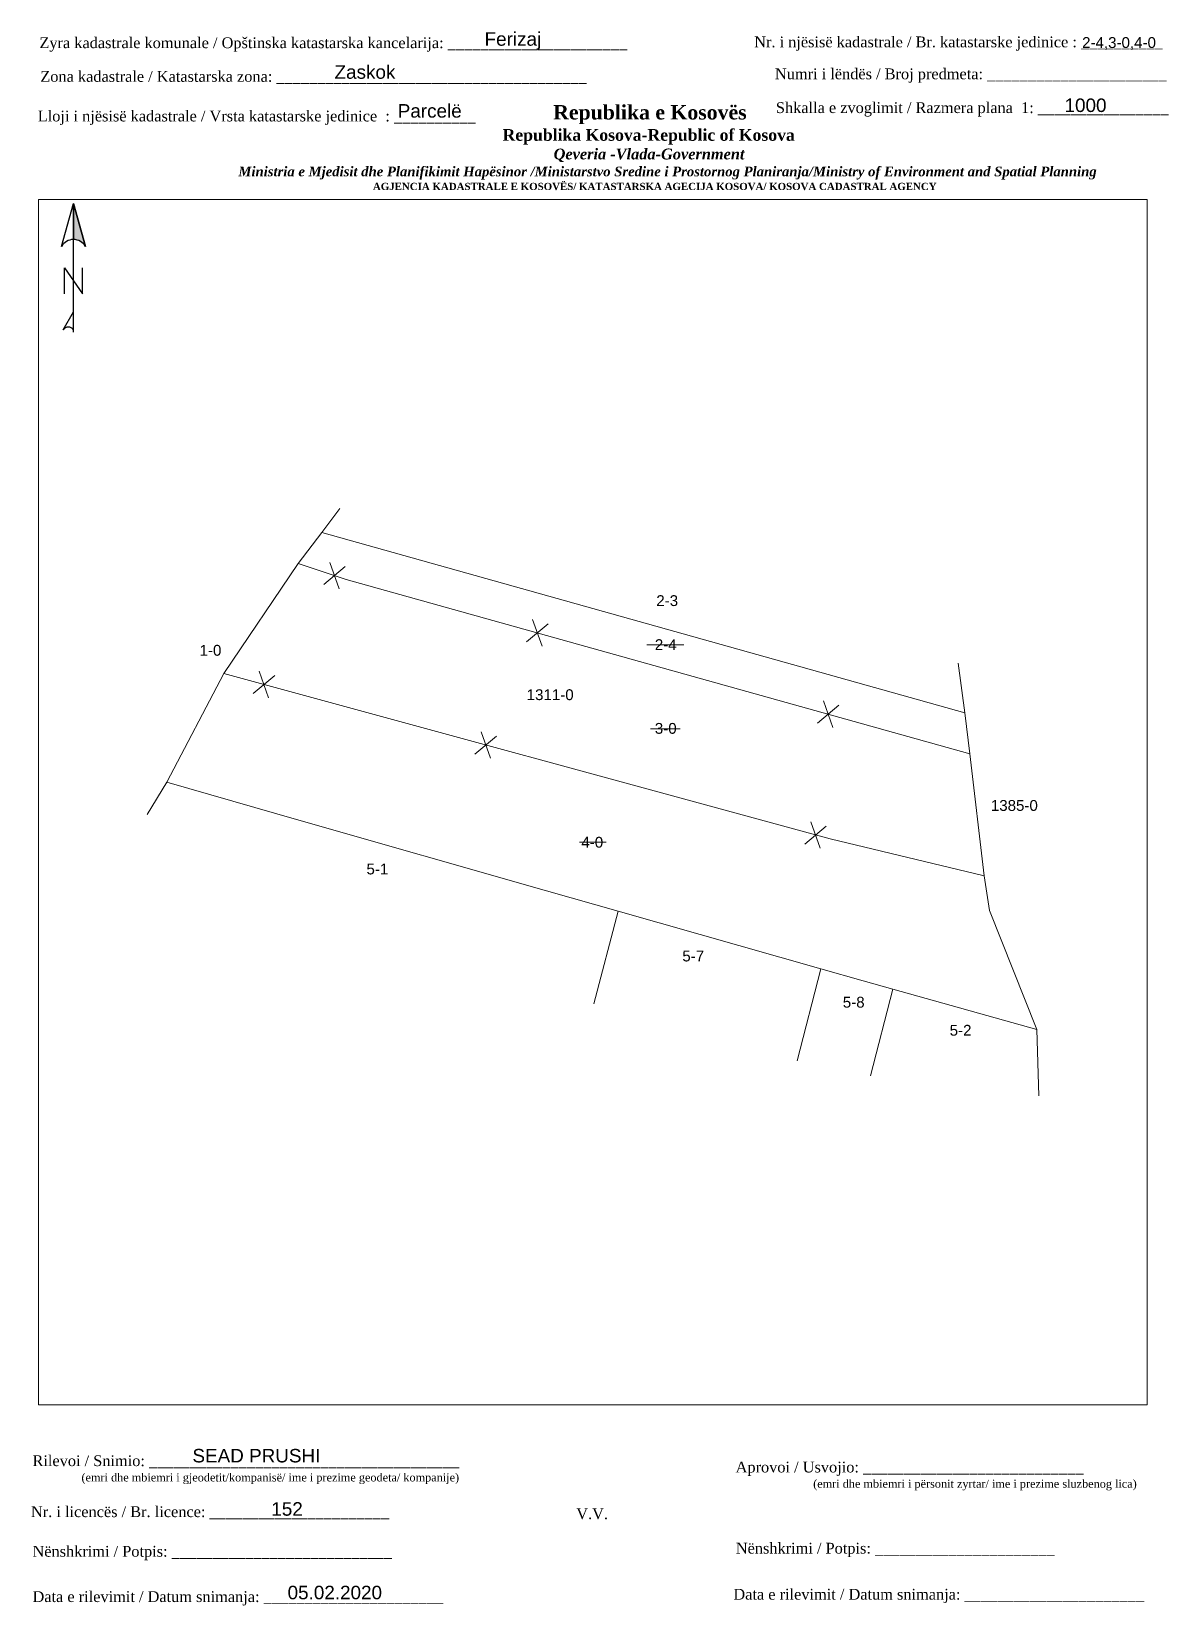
# Paper-space layout '1311' of a CAD drawing. Header units: metres, sheet in millimetres. Extents: x 0 to 211, y 0 to 291.
# The model-space entities are those that its viewports show. They can reach past a viewport. Long polylines and large blocks are cut down to what shows.
import ezdxf

# ---------------------------------------------------------------- set-up
doc = ezdxf.new("R2010")
doc.units = ezdxf.units.M
for name, color, linetype, lineweight in [('Korniza e jashtme', 7, 'Continuous', 0), ('Korniza e jashtme txt', 7, 'Continuous', 0), ('nr parc fqinje', 8, 'Continuous', 0), ('nr te ri', 1, 'Continuous', 0), ('Par-Kojshi', 254, 'Continuous', 0), ('Parc-Baz', 7, 'Continuous', 0), ('Vija-Bashkimit', 1, 'Continuous', 0)]:
    doc.layers.add(name, color=color, linetype=linetype, lineweight=lineweight)
doc.layers.add('Nr Parceles Baze', color=7, linetype='Continuous')
doc.styles.get("Standard").update_dxf_attribs({"font": 'arial.ttf'})

# ---------------------------------------------------------------- blocks, each defined once
blk = doc.blocks.new('*U54')
at = {"linetype": 'ByBlock', "lineweight": -2}
blk.add_hatch(color=0, dxfattribs=at).paths.add_polyline_path([(0, 562), (0, 301, -0.269143), (87, 250)])
at = {"color": 0, "linetype": 'ByBlock', "lineweight": -2}
for points in [[(87, 250, 0.580323), (-87, 250), (0, 562), (87, 250), (0, 562), (0, 300)], [(0, -356, 0.5), (-75, -356), (0, -225)]]:
    blk.add_lwpolyline(points, format="xyb", dxfattribs=at)
for points in [[(0, -375), (0, 562)], [(-66, -94), (-66, 94), (66, -94), (66, 94)]]:
    blk.add_lwpolyline(points, dxfattribs=at)

msp = doc.modelspace()

# ---------------------------------------------------------------- linework, layer by layer
at = {"layer": 'Par-Kojshi', "flags": 128}
for points in [[(7511593.66, 4691151.45), (7511590.33, 4691147.04)], [(7511590.33, 4691147.04), (7511593.66, 4691151.45)], [(7511708.14, 4691122.88), (7511709.33, 4691113.64)], [(7511709.33, 4691113.64), (7511708.14, 4691122.88)], [(7511557.99, 4691094.83), (7511561.64, 4691100.85)], [(7511561.64, 4691100.85), (7511557.99, 4691094.83)], [(7511640.71, 4691059.81), (7511645.16, 4691076.97)], [(7511645.16, 4691076.97), (7511640.71, 4691059.81)], [(7511678.31, 4691049.32), (7511682.68, 4691066.29)], [(7511682.68, 4691066.29), (7511678.31, 4691049.32)], [(7511691.86, 4691046.53), (7511696.01, 4691062.54)], [(7511696.01, 4691062.54), (7511691.86, 4691046.53)], [(7511723.02, 4691042.82), (7511722.7, 4691055.12)], [(7511722.7, 4691055.12), (7511723.02, 4691042.82)]]:
    msp.add_lwpolyline(points, dxfattribs=at)
at = {"layer": 'Parc-Baz', "flags": 128}
for points in [[(7511590.33, 4691147.04), (7511709.33, 4691113.64), (7511710.29, 4691106.11), (7511594.86, 4691138.32), (7511585.98, 4691141.28), (7511590.33, 4691147.04)], [(7511572.21, 4691120.93), (7511585.98, 4691141.28), (7511594.86, 4691138.32), (7511710.29, 4691106.11), (7511712.93, 4691083.51), (7511684.4, 4691090.33), (7511572.21, 4691120.93)], [(7511561.64, 4691100.85), (7511572.21, 4691120.93), (7511684.4, 4691090.33), (7511712.93, 4691083.51), (7511713.94, 4691077.12), (7511722.7, 4691055.12), (7511696.01, 4691062.54), (7511690.5, 4691064.07), (7511682.68, 4691066.29), (7511645.16, 4691076.97), (7511631.89, 4691080.75), (7511586.07, 4691093.79), (7511561.64, 4691100.85)]]:
    msp.add_lwpolyline(points, dxfattribs=at)
at = {"layer": 'Vija-Bashkimit', "flags": 128}
for points in [[(7511590.68, 4691137.38), (7511594.66, 4691140.71)], [(7511591.8, 4691141.49), (7511593.54, 4691136.6)], [(7511629.35, 4691130.9), (7511631.09, 4691126)], [(7511628.22, 4691126.78), (7511632.21, 4691130.12)], [(7511650.46, 4691126.27), (7511657.34, 4691126.27)], [(7511577.63, 4691117.24), (7511581.62, 4691120.57)], [(7511578.75, 4691121.35), (7511580.49, 4691116.46)], [(7511682.06, 4691111.76), (7511686.05, 4691115.09)], [(7511683.19, 4691115.88), (7511684.93, 4691110.98)], [(7511619.8, 4691110.16), (7511621.54, 4691105.26)], [(7511651.18, 4691110.72), (7511656.63, 4691110.72)], [(7511618.68, 4691106.04), (7511622.67, 4691109.38)], [(7511679.72, 4691089.39), (7511683.7, 4691092.73)], [(7511680.84, 4691093.51), (7511682.58, 4691088.61)], [(7511638.01, 4691089.77), (7511642.99, 4691089.77)]]:
    msp.add_lwpolyline(points, dxfattribs=at)

# ---------------------------------------------------------------- texts
at = {"layer": 'nr parc fqinje', "char_height": 2, "attachment_point": 1}
for s, insert in [('2-3', (7511652.24, 4691135.42)), ('1-0', (7511567.71, 4691126.23)), ('1385-0', (7511714.16, 4691097.53)), ('5-1', (7511598.6, 4691085.78)), ('5-7', (7511657.06, 4691069.68)), ('5-8', (7511686.76, 4691061.14)), ('5-2', (7511706.54, 4691055.95))]:
    msp.add_mtext_dynamic_manual_height_columns(s, width=3.0636, gutter_width=1, heights=[0], dxfattribs=dict(at, insert=insert))
at = {"layer": 'Nr Parceles Baze', "char_height": 2, "attachment_point": 1}
for s, insert in [('2-4', (7511651.97, 4691127.28)), ('3-0', (7511651.97, 4691111.79)), ('4-0', (7511638.37, 4691090.73))]:
    msp.add_mtext_dynamic_manual_height_columns(s, width=3.0636, gutter_width=1, heights=[0], dxfattribs=dict(at, insert=insert))
at = {"layer": 'nr te ri', "insert": (7511628.25, 4691118.02), "char_height": 2, "attachment_point": 1}
msp.add_mtext_dynamic_manual_height_columns('1311-0', width=8.3459, gutter_width=1, heights=[0], dxfattribs=at)

psp = doc.layouts.new('1311')

# ---------------------------------------------------------------- block references
at = {"xscale": 0.0254, "yscale": 0.0254, "zscale": 0.0254}
psp.add_blockref('*U54', (7.95, 245.33), dxfattribs=at)

# ---------------------------------------------------------------- texts
at = {"layer": 'Korniza e jashtme txt'}
for s, insert, char_height, width, attachment_point in [('Ferizaj', (84.04, 291.31), 2.5, 19.3474, 1), ('{\\fTimes New Roman|b0|i0|c0|p18; Zyra kadastrale komunale / Opštinska katastarska kancelarija: ______________________}', (0.89, 290.36), 2, 114.6874, 1), ('{\\fTimes New Roman|b0|i0|c0|p18;Nr. i njësisë kadastrale / Br. katastarske jedinice : __________}', (133.94, 290.52), 2, 98.5379, 1), ('2-4,3-0,4-0', (194.63, 290.4), 2, 23.5616, 1), ('Zaskok', (56.27, 285.2), 2.5, 40.037, 1), ('{\\fTimes New Roman|b0|i0|c0|p18; Zona kadastrale / Katastarska zona: ______________________________________}', (1.06, 284.14), 2, 101.8807, 1), ('{\\fTimes New Roman|b0|i0|c0|p18; Numri i lëndës / Broj predmeta: ______________________}', (137.03, 284.61), 2, 83.344, 1), ('{\\fTimes New Roman|b0|i0|c0|p18; Lloji i njësisë kadastrale / Vrsta katastarske jedinice  : __________ }', (0.58, 276.81), 2, 108.0893, 1), ('\\pi77.297;{\\fBook Antiqua|b1|i0|c0|p18;\\H1.333x;Republika e Kosovës\\fTimes New Roman|b1|i0|c0|p18;\\P\\pi67.927;\\fBook Antiqua|b1|i0|c0|p18;\\H0.8125x;Republika Kosova-Republic of Kosova\\fTimes New Roman|b1|i0|c0|p18;\\P\\pi77.378;\\fBook Antiqua|b1|i1|c0|p18;\\H0.9233x;Qeveria -Vlada-Government \\P\\pi13.032,l6,t23.033;\\fTimes New Roman|b1|i1|c0|p18;\\H0.9x;Ministria e Mjedisit dhe Planifikimit Hapësinor /Ministarstvo Sredine i Prostornog Planiranja/Ministry of Environment and Spatial Planning\\P\\pi43.931,l0,tz;\\fBook Antiqua|b1|i0|c0|p18;\\H0.7406x;AGJENCIA KADASTRALE E KOSOVËS/ KATASTARSKA AGECIJA KOSOVA/ KOSOVA CADASTRAL AGENCY}', (19.44, 277.84), 2, 191.8237, 1), ('Parcelë', (67.97, 278.01), 2.5, 14.2476, 1), ('{\\fTimes New Roman|b0|i0|c0|p18; Shkalla e zvoglimit / Razmera plana  1: ________________}', (137.2, 278.36), 2, 98.5379, 1), ('1000', (191.38, 279.05), 2.5, 19.3474, 1), ('SEAD PRUSHI', (29.97, 29.26), 2.5, 35.1364, 1), ('{\\fTimes New Roman|b0|i0|c0|p18; Rilevoi / Snimio: ______________________________________\\P             \\H0.75x;(emri dhe mbiemri i gjeodetit/kompanisë/ ime i prezime geodeta/ kompanije)}', (-0.39, 28.08), 2, 87.3883, 1), ('{\\fTimes New Roman|b0|i0|c0|p18; Aprovoi / Usvojio: ___________________________\\P                    \\H0.75x;(emri dhe mbiemri i përsonit zyrtar/ ime i prezime sluzbenog lica)}', (129.75, 26.91), 2, 83.344, 1), ('{\\fTimes New Roman|b0|i0|c0|p18; Nr. i licencës / Br. licence: ______________________\\P                                }', (-0.67, 18.65), 2, 83.344, 1), ('152', (44.57, 19.41), 2.5, 5.2174, 1), ('{\\fTimes New Roman|b0|i0|c0|p18;V.V.                                 }', (101.01, 18.27), 2, 9.4297, 1), ('{\\fTimes New Roman|b0|i0|c0|p18; Nënshkrimi / Potpis: ______________________\\P                                 }', (189.53, 11.9), 2, 83.344, 3), ('{\\fTimes New Roman|b0|i0|c0|p18; Nënshkrimi / Potpis: ___________________________\\P                                 }', (-0.39, 11.32), 2, 83.344, 1), ('{\\fTimes New Roman|b0|i0|c0|p18; Data e rilevimit / Datum snimanja: ______________________\\P                                 }', (-0.39, 2.94), 2, 83.344, 1), ('05.02.2020', (47.58, 3.95), 2.5, 19.3474, 1), ('{\\fTimes New Roman|b0|i0|c0|p18; Data e rilevimit / Datum snimanja: ______________________\\P                                 }', (206.1, 3.38), 2, 83.344, 3)]:
    psp.add_mtext(s, dxfattribs=dict(at, insert=insert, char_height=char_height, width=width, attachment_point=attachment_point))

# ---------------------------------------------------------------- viewports
at = {"layer": 'Korniza e jashtme', "view_target_point": (7499131.1, 4689980.52), "view_twist_angle": 360}
psp.add_viewport(center=(104.09, 148.89), size=(205.19, 222.973), view_center_point=(12509.41, 1116.62), view_height=222.973, dxfattribs=at)

doc.saveas('drawing.dxf')
